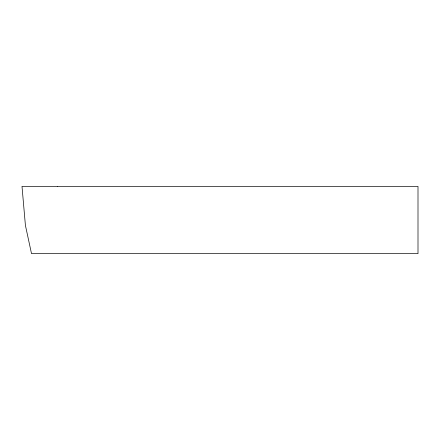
<?xml version="1.0" encoding="UTF-8"?>
<svg xmlns="http://www.w3.org/2000/svg" width="440" height="440" viewBox="0 0 440 440"><rect width="100%" height="100%" fill="white"/><g stroke="black" fill="none" stroke-linecap="round" stroke-linejoin="round"><path stroke-width="0.66" d="M57.321 186.401L418 186.401L418 253.649L31.515 253.649L25.41 225.363L22 186.351L57.272 186.401"/></g></svg>
